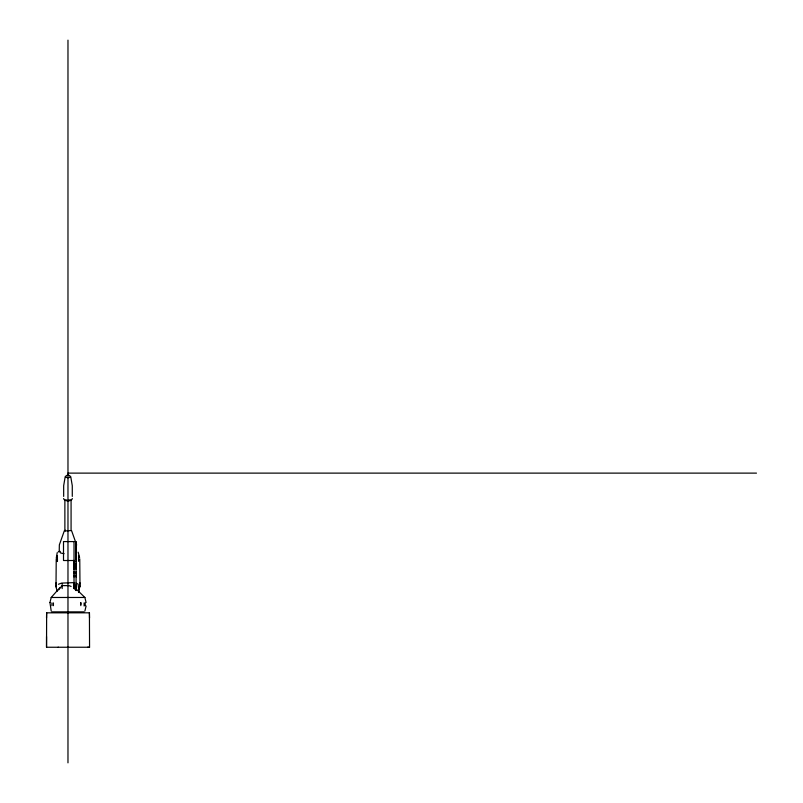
<?xml version="1.0" encoding="UTF-8"?>
<svg xmlns="http://www.w3.org/2000/svg" width="803" height="803" viewBox="0 0 803 803"><rect width="100%" height="100%" fill="white"/><g stroke="black" fill="none" stroke-linecap="round" stroke-linejoin="round"><path stroke-width="1.2" d="M56.23 559.109L56.019 584.193M76.084 588.8L76.084 590.536L74.017 588.177L74.017 560.313M74.017 575.068L74.017 577.006M74.017 573.613L74.017 571.686M74.017 564.027L74.017 569.347M74.017 565.151L74.017 563.907M74.017 560.685L74.017 562.762M76.084 589.452L76.084 588.529M76.084 586.812L76.084 587.645L76.074 541.583L76.074 559.44M76.084 586.31L75.883 584.825M76.074 560.685L76.074 562M76.074 558.828L76.074 556.82M76.074 549.714L76.074 547.184M76.084 575.068L76.084 577.006M76.084 573.613L76.084 571.686M76.084 565.151L75.773 563.836M79.758 558.838L79.969 584.183M57.184 591.359L56.019 586.852L56.019 582.807M76.074 543.661L76.074 545.327M78.644 591.259L78.644 589.201M78.513 592.484L79.979 585.728M78.543 561.317L78.574 555.455M59.211 551.39L59.352 544.856L64.37 530.693M58.398 647.248L46.534 647.248L46.634 612.83L89.424 612.819L89.555 647.238L58.057 647.248M46.524 617.999L46.634 612.83M58.659 589.894L62.162 585.507L64.039 585.598M65.214 476.591L63.668 485.715L63.668 496.415M76.084 588.76L75.984 589.683M79.969 586.842L79.969 582.797M56.26 558.175L57.214 552.625M84.887 611.063L86.092 605.994M49.957 602.541L51.201 597.482L59.944 587.585M65.354 530.913L64.882 530.572L65.434 530.211M71.076 499.617L71.076 530.572L65.384 530.924M59.834 551.832L60.677 553.016L64.079 553.699M75.944 552.725L76.114 551.761M58.408 584.263L61.59 583.098L74.699 582.597M69.811 499.867L68.616 500.169M75.873 566.908L76.084 569.347M67.974 473.118L756.476 473.118M86.092 602.531L84.887 597.472L51.201 597.482M87.617 647.238L89.555 647.238M67.562 475.155L68.396 475.155M64.059 585.598L69.058 585.668L71.126 586.421M83.974 611.866L51.954 611.876M67.02 500.128L66.137 499.878M74.277 583.781L74.017 588.177M76.114 583.249L78.112 584.052L78.644 589.051M78.162 552.163L79.617 557.503M84.887 597.472L76.084 588.95L76.084 589.814M71.597 530.713L76.656 545.026M51.211 611.073L49.957 602.561M70.734 476.601L72.28 485.715L72.28 496.415M89.424 612.819L89.545 617.979M57.404 555.465L57.455 561.327M56.019 586.822L56.019 585.658M73.866 583.5L73.866 587.686M73.866 586.812L73.876 588.599M62.162 583.5L62.162 584.433M62.162 585.507L62.172 588.599M85.218 605.653L85.218 602.882M84.134 605.984L84.134 602.882M80.812 602.882L80.812 605.653M80.812 602.551L80.812 604.428M64.882 530.572L64.872 499.617M57.154 559.611L57.154 561.538M53.42 602.892L53.42 605.663M51.934 602.892L51.934 605.663M46.534 636.568L46.534 647.248M76.084 563.806L76.084 566.396M76.084 585.708L76.084 590.536M67.974 40.15L67.974 762.85M72.28 498.492A4.306 2.399 0 0 1 67.974 500.891A4.306 2.399 0 0 1 63.668 498.492M58.167 551.932A10.841 2.228 0 0 1 60.135 551.34M74.017 541.583L63.507 541.583L63.507 560.514L74.017 560.514L74.017 541.583M66.679 477.484A2.238 1.245 0 0 0 70.202 476.58A2.238 1.245 0 0 0 67.04 475.336A2.238 1.245 0 0 0 66.679 477.484"/></g></svg>
